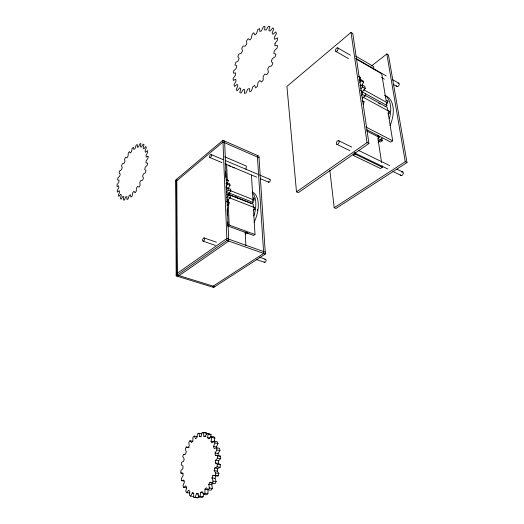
<?xml version="1.0" encoding="UTF-8"?>
<svg xmlns="http://www.w3.org/2000/svg" width="524" height="524" viewBox="0 0 524 524"><rect width="100%" height="100%" fill="white"/><g stroke="black" fill="none" stroke-linecap="round" stroke-linejoin="round"><path stroke-width="0.79" d="M203.502 494.446L206.548 494.833L207.943 493.674L207.989 489.645L204.95 489.246L204.897 493.287L203.502 494.446L202.166 491.578L200.712 492.442L200.063 496.477L198.622 496.994L197.836 493.484L196.389 493.674L195.203 497.427L193.821 497.269L193.625 493.385L192.288 492.901L190.657 496.11L189.433 495.311L189.826 491.322L188.679 490.209L186.741 492.678L185.751 491.302L186.688 487.477L185.81 485.827L183.701 487.405L183 485.565L184.402 482.146L183.852 480.082L181.71 480.685L181.343 478.504L183.105 475.713L182.909 473.369L180.878 472.989L180.859 470.611L182.863 468.607L183.02 466.131L181.238 464.808L181.566 462.384L183.675 461.277L184.179 458.841L182.752 456.659L183.4 454.347L185.489 454.197L186.302 451.943L185.319 449.048L186.249 446.992L189.177 447.47M204.95 489.246L206.305 487.759L208.1 489.776L209.351 488.041L208.788 484.294L209.947 482.283L212.082 483.298L213.091 481.111L211.945 477.934L212.816 475.55L218.187 475.91L218.868 473.447L215.829 473.002L214.185 470.624L214.696 468.043L217.729 468.495L220.08 467.349L220.388 464.781L218.357 463.386L218.482 460.799L220.676 458.664L220.597 456.188L215.325 455.369L215.056 452.959L216.943 450.011L216.491 447.797L214.165 448.537L213.53 446.474L214.984 442.944L214.192 441.156L211.958 442.885L211.008 441.319L211.945 437.468L210.877 436.217L208.88 438.798L207.687 437.822L208.054 433.924L206.79 433.289L205.166 436.518L203.81 436.184L203.6 432.51L202.225 432.51L201.072 436.164L199.651 436.479L198.891 433.263L197.502 433.885L196.873 437.71L195.485 438.64L194.24 436.092L192.924 437.285L192.852 441.025L191.581 442.505L189.937 440.769L188.778 442.453L189.256 445.878L188.175 447.81L186.249 446.992M220.388 464.781L217.362 464.31L215.331 462.915L215.462 460.321L217.657 458.186L217.584 455.703L215.325 455.369M226.08 188.843L228.084 188.234L230.691 189.269L230.77 191.083L228.837 193.494L228.739 195.465L230.547 195.734L230.278 197.764L228.209 199.506L227.77 201.616L229.243 202.749L228.647 204.838L227.272 205.467M373.566 69.004L373.756 66.607L355.757 56.153M362.261 98.407L365.156 96.01L365.352 93.704M361.265 95.479L362.425 94.517L362.621 92.204L361.272 92.263M210.72 437.566L211.008 434.455L206.79 433.289M214.696 468.043L217.047 466.884L217.362 464.31M245.979 169.245L246.378 166.056L224.783 156.866M226.63 197.613L227.665 196.736L227.933 194.712L226.735 194.528M198.622 496.994L201.661 497.374L203.102 496.857L203.62 493.634M218.868 473.447L217.218 471.076L217.729 468.495M210.877 436.217L213.844 436.747L214.912 437.999L213.982 441.837L211.008 441.319M363.446 104.237L364.115 101.78L362.058 100.673M212.816 475.55L215.141 475.471L215.829 473.002M196.847 497.643L198.236 497.8L198.943 495.553M212.082 483.298L215.135 483.711L216.137 481.536L214.984 478.366L215.849 475.982M227.285 183.308L228.3 180.773L227.586 179.732L226.296 179.215M359.503 80.159L360.545 77.631L359.385 76.648M216.943 448.354L216.517 446.985L217.971 443.461L217.178 441.673L214.192 441.156M226.165 186.57L227.495 184.238L227.082 182.765L226.047 183.479M227.082 182.765L229.669 183.813L230.088 185.286L228.431 188.182L225.831 187.147M208.1 489.776L211.152 490.176L212.403 488.447L211.834 484.707L212.986 482.702M359.837 82.497L360.918 80.703L360.165 79.163L358.999 79.982M360.165 79.163L362.87 80.676L363.63 82.216L361.468 85.805L360.106 85.052M220.597 456.188L218.331 455.854L218.063 453.45L219.949 450.509L219.491 448.302L216.491 447.797M226.715 191.863L228.163 190.048L228.084 188.234M360.918 88.857L362.497 86.984L362.195 84.986L360.014 85.831M362.195 84.986L364.914 86.493L365.215 88.49L362.595 91.602L360.551 90.475M222.916 140.301L175.684 180.079L176.188 275.919L213.602 287.427L265.36 254.009L258.928 156.113L222.916 140.301L226.931 240.457L176.188 275.919M351.008 32.422L286.929 86.388L296.492 191.856L298.346 192.636L368.929 143.504L352.77 33.484L351.008 32.422L367.036 142.561L368.929 143.504M176.241 181.245L222.982 141.997L259.033 157.776M371.47 65.991L386.823 53.959L388.461 54.948L407.004 162.558L335.917 208.46L334.188 207.733L329.851 170.372M252.935 199.572L253.112 202.467L251.789 203.423L228.687 194.319M385.075 106.778L386.909 105.455L386.385 102.272M227.671 221.96L227.835 226.001L229.171 225.045L255.005 234.523L253.492 208.958L254.867 209.489M176.182 274.059L226.853 238.505L265.236 252.109M296.492 191.856L367.036 142.561M353.366 155.464L355.226 154.174L382.343 167.274L380.476 168.499L353.366 155.464L353.15 153.853M381.931 138.755L382.245 140.76L380.424 142.011L378.276 140.917M389.502 113.354L388.081 112.581L392.705 140.812L390.819 142.096L366.839 129.788M255.005 234.523L253.655 235.44L227.835 226.001M334.188 207.733L405.255 161.687L407.004 162.558M206.633 434.507L206.541 433.04L202.225 432.51M200.063 496.477L203.102 496.857M190.657 496.11L193.677 496.483M193.821 497.269L198.236 497.8M186.741 492.678L189.747 493.051M200.712 492.442L202.991 492.73M204.897 493.287L207.943 493.674M192.288 492.901L193.795 493.091M196.389 493.674L198.662 493.962M183.701 487.405L186.688 487.792M209.351 488.041L212.403 488.447M181.71 480.685L183.937 480.993M208.788 484.294L211.834 484.707M209.947 482.283L211.467 482.493M213.091 481.111L216.137 481.536M180.878 472.989L183.092 473.303M211.945 477.934L214.984 478.366M215.141 475.471L218.187 475.91M214.185 470.624L217.218 471.076M217.047 466.884L220.08 467.349M215.331 462.915L218.357 463.386M183.4 454.347L184.867 454.577M215.462 460.321L218.482 460.799M217.657 458.186L220.676 458.664M215.056 452.959L218.063 453.45M216.943 450.011L219.949 450.509M213.53 446.474L216.517 446.985M189.937 440.769L192.865 441.274M214.984 442.944L217.971 443.461M194.24 436.092L197.168 436.603M211.945 437.468L214.912 437.999M203.81 436.184L206.024 436.577M199.651 436.479L201.124 436.734M207.687 437.822L209.908 438.215M198.891 433.263L201.825 433.787M203.6 432.51L206.541 433.04M208.054 433.924L211.008 434.455M214.814 286.648L177.374 275.093L176.784 179.143M214.211 287.041L212.561 286.53L263.67 253.413L257.336 155.418M203.037 241.132L215.338 245.37M256.852 259.681L264.535 262.334M204.157 237.955A1.683 0.858 -71 0 1 204.019 240.595A1.683 0.858 -71 0 1 202.624 240.077A1.683 0.858 -71 0 1 204.157 237.955L216.445 242.226M259.459 257.192L265.603 259.328M226.931 240.457L265.36 254.009M245.9 232.479L247.97 233.232M227.337 204.334L228.647 204.838M226.623 201.733L229.243 202.749M226.46 201.111L227.77 201.616M226.899 198.996L228.209 199.506M227.665 196.736L230.278 197.764M229.505 197.823L254.762 207.701M228.634 194.574L253.216 204.249L253.387 207.163M227.933 194.712L230.547 195.734M228.556 192.767L253.112 202.467M226.879 192.727L228.837 193.494M230.658 190.71L254.304 200.116M228.163 190.048L230.77 191.083M254.192 198.347L252.83 197.803L251.468 175.127M227.495 184.238L230.088 185.286M226.368 179.987L228.3 180.773M362.392 101.08L364.115 101.78M209.934 157.567L221.993 162.63M225.012 163.894L256.668 177.164M260.441 178.749L268.733 182.221M229.047 165.682L230.553 166.311M232.807 167.254L234.307 167.883M211.172 154.567A1.624 0.786 -68 0 1 210.812 157.121A1.624 0.786 -68 0 1 209.6 156.486A1.624 0.786 -68 0 1 211.172 154.567L223.172 159.637M225.431 160.586L257.821 174.269M259.328 174.905L269.873 179.359M336.808 144.329L349.934 150.683M354.309 152.798L387.852 169.036M392.954 171.505L400.978 175.389M338.648 140.687A2.044 1.205 -63.6 0 1 338.196 143.904A2.044 1.205 -63.6 0 1 336.349 142.941A2.044 1.205 -63.6 0 1 338.648 140.687L351.768 147.093M358.324 150.296L389.653 165.597M396.937 169.16L402.766 172.003M382.245 140.76L377.935 138.559L381.616 162.525M366.833 131.026L379.062 137.288M365.817 126.946L392.705 140.812M362.772 97.025L389.889 111.776M365.143 95.329L387.229 107.407L387.753 110.616M378.675 103.28L380.096 104.06M362.425 94.517L365.156 96.01M361.999 91.785L386.909 105.455M388.186 101.505L386.064 100.333L381.675 73.76L355.848 58.832M363.656 89.735L387.799 103.051M362.497 86.984L365.215 88.49M360.918 80.703L363.63 82.216M358.521 76.491L360.545 77.631M335.832 51.372L348.48 58.629M381.505 77.591L384.315 79.203M393.445 84.449L396.963 86.46M337.718 47.894L350.36 55.203M355.973 58.452L386.168 75.915M392.489 79.576L398.803 83.231M236.003 196.572L236.206 197.279M386.823 53.959L405.255 161.687M377.431 135.251L377.627 136.554M382.101 165.689L382.343 167.274M355.003 152.563L355.226 154.174M257.546 209.371L257.618 210.563M245.18 231.719L245.9 245.429M226.597 163.868L227.272 179.712M228.13 199.972L229.171 225.045M224.606 141.041L228.739 241.099L178.533 276.043L176.778 275.506L176.234 179.614M225.589 171.224L225.851 177.557M227.147 209.037L227.409 215.502M269.284 179.477A1.539 0.845 -67.4 0 1 270.286 180.099A1.539 0.845 -67.4 0 1 269.421 182.044A1.539 0.845 -67.4 0 1 268.334 181.599M385.081 95.571A28.735 17.377 -61.4 0 1 390.026 125.603M382.055 138.257A28.735 17.377 -61.4 0 1 378.105 142.109M384.701 95.23A28.807 17.338 -61.4 0 1 389.352 118.817M379.474 136.934A28.807 17.338 -61.4 0 1 378.014 138.493M378.544 137.078A1.906 1.179 -61.6 0 1 378.597 136.902M378.597 135.415A1.913 1.179 -61.6 0 1 377.719 136.987M387.983 110.839A1.932 1.179 -60.3 0 1 389.273 111.782A1.932 1.179 -60.3 0 1 388.009 114.062M386.077 100.883A1.919 1.159 -60.1 0 1 387.544 101.532A1.919 1.159 -60.1 0 1 386.385 103.903M401.613 172.154A1.913 1.264 -61.9 0 1 403.264 172.73A1.913 1.264 -61.9 0 1 402.262 175.154A1.913 1.264 -61.9 0 1 400.513 174.806M398.024 83.244A1.86 1.12 -59 0 1 399.242 84.213A1.86 1.12 -59 0 1 397.873 86.388A1.86 1.12 -59 0 1 396.53 85.628M264.764 259.603A1.592 0.924 -70.9 0 1 266.041 259.904A1.592 0.924 -70.9 0 1 265.373 262.059A1.592 0.924 -70.9 0 1 264.103 261.758M252.345 192.007A23.881 12.897 -69.3 0 1 254.147 222.242M247.092 232.342A23.881 12.897 -69.3 0 1 245.147 234.032M252.136 192.544A23.934 12.858 -69.3 0 1 253.799 215.98M236.442 197.751A1.539 0.812 -68.8 0 1 237.608 198.334M253.334 207.524A1.592 0.871 -68.8 0 1 254.625 208.048A1.592 0.871 -68.8 0 1 253.367 210.176M252.797 198.321A1.585 0.858 -68.5 0 1 254.035 198.871A1.585 0.858 -68.5 0 1 252.817 200.974M148.056 156.296L148.03 158.202L146.137 160.861L145.941 162.938L147.572 163.108L147.218 165.257L145.233 167.222L144.716 169.468L145.993 170.562L145.338 172.802L143.412 173.922L142.613 176.169L143.445 178.121L142.535 180.282L140.799 180.472L139.777 182.562L140.105 185.221L139.011 187.14L137.596 186.387L136.423 188.168L136.233 191.332L135.041 192.878L134.033 191.253L132.801 192.59L132.12 196.028L130.908 197.089L130.378 194.718L129.173 195.531L128.053 198.996L126.913 199.506L126.893 196.572L125.793 196.808L124.332 200.057L123.343 199.998L123.808 196.703L122.891 196.362L121.195 199.179L120.415 198.563L121.332 195.151L120.658 194.266L118.85 196.467L118.332 195.354L119.616 192.046L119.223 190.684L117.422 192.144L117.193 190.612L118.758 187.618L118.673 185.882L116.996 186.511L117.062 184.671L118.804 182.182L119.02 180.184L117.579 179.961L117.933 177.924L119.734 176.09L120.238 173.955L119.118 172.907L119.741 170.798L121.483 169.73L122.243 167.601L121.522 165.787L122.367 163.75L123.946 163.508L124.909 161.51L124.633 159.054L125.655 157.207L126.959 157.816L128.066 156.08L128.262 153.119L129.395 151.593L130.338 153.021L131.531 151.659L132.186 148.384L133.358 147.27L133.882 149.432L135.068 148.547L136.155 145.168L137.295 144.545L137.34 147.316L138.454 146.969L139.915 143.707L140.936 143.635L140.498 146.838L141.454 147.067L143.196 144.146L144.035 144.637L143.124 148.069L143.858 148.862L145.77 146.491L146.36 147.532L145.03 150.945L145.482 152.268L147.434 150.63L147.729 152.15L146.065 155.307L146.196 157.069L148.056 156.296M274.989 43.492L274.93 45.824L277.471 45.496L277.176 47.959L274.34 50.736L273.797 53.363L275.906 54.169L275.152 56.821L272.297 58.649L271.321 61.367L272.84 63.253L271.681 65.906L269.022 66.646L267.679 69.26L268.498 72.076L267.03 74.519L264.751 74.126L263.146 76.432L263.225 79.975L261.555 82.032L259.819 80.545L258.07 82.386L257.422 86.368L255.673 87.894L254.592 85.445L252.83 86.696L251.513 90.829L249.817 91.733L249.45 88.51L247.793 89.1L245.926 93.089L244.4 93.318L244.747 89.571L243.313 89.466L241.04 93.049L239.782 92.604L240.791 88.602L239.671 87.829L237.156 90.77L236.245 89.702L237.831 85.713L237.09 84.344L234.516 86.467L233.992 84.862L236.042 81.135L235.715 79.268L233.246 80.454L233.141 78.423L235.505 75.194L235.617 72.954L233.403 73.144L233.724 70.819L236.245 68.284L236.776 65.808L234.968 65.009L235.676 62.533L238.204 60.843L239.114 58.295L237.817 56.546L238.879 54.077L241.243 53.33L242.488 50.861L241.793 48.28L243.143 45.961L245.193 46.217L246.693 43.983L246.653 40.715L248.206 38.704L249.81 39.948L251.468 38.101L252.103 34.342L253.767 32.757L254.808 34.938L256.524 33.595L257.808 29.58L259.478 28.545L259.865 31.538L261.528 30.798L263.395 26.79L264.961 26.377L264.659 30.006L266.153 29.94L268.498 26.2L269.847 26.469L268.845 30.49L270.063 31.119L272.742 27.923L273.777 28.866L272.12 33.012L272.971 34.309L275.801 31.899L276.436 33.464L274.229 37.44L274.642 39.32L277.432 37.885L277.609 39.975L274.989 43.492M337.03 51.005A1.978 1.061 -61 0 0 337.784 47.926A1.978 1.061 -61 0 0 335.511 49.963A1.978 1.061 -61 0 0 337.03 51.005"/></g></svg>
